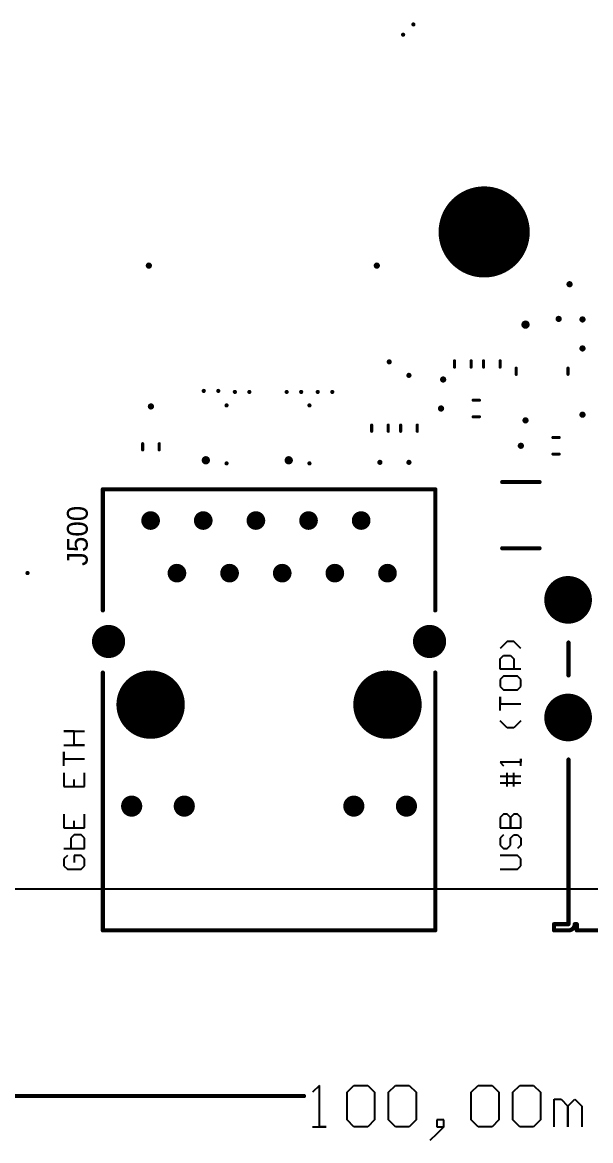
# Model space of a CAD drawing. Extents: x 0 to 113, y -12 to 101.
# Drawn here: x 28.1 to 55.5, y -12.2 to 41.8 of the extents above; entities that cross this region are included whole.
import ezdxf

# ---------------------------------------------------------------- set-up
doc = ezdxf.new("R2010")
doc.units = 0
doc.layers.get('0').update_dxf_attribs({"linetype": 'CONTINUOUS'})
for name, color, linetype in [('MECHANICAL1', 6, 'CONTINUOUS'), ('MECHANICAL10', 56, 'CONTINUOUS'), ('PADHOLELAYER', 156, 'CONTINUOUS'), ('TOPOVERLAY', 2, 'CONTINUOUS'), ('VIAHOLELAYER', 16, 'CONTINUOUS')]:
    doc.layers.add(name, color=color, linetype=linetype)

# ---------------------------------------------------------------- blocks, each defined once
blk = doc.blocks.new('OSC_3225_4P_R_61')
at = {"layer": 'TOPOVERLAY', "const_width": 0.15}
for points in [[(0.15, 1.25), (-0.15, 1.25)], [(0.15, -1.25), (-0.15, -1.25)]]:
    blk.add_lwpolyline(points, dxfattribs=at)
at = {"layer": 'TOPOVERLAY'}
for points, const_width in [([(-0.188, 1.25, 1), (-0.112, 1.25, 1)], 0.075), ([(0.112, 1.25, 1), (0.188, 1.25, 1)], 0.075), ([(-2.15, -0.8, 1), (-2.35, -0.8, 1)], 0.2), ([(-2.4, -0.8, 1), (-2.3, -0.8, 1)], 0.1), ([(-2.2, -0.8, 1), (-2.1, -0.8, 1)], 0.1), ([(-0.188, -1.25, 1), (-0.112, -1.25, 1)], 0.075), ([(0.112, -1.25, 1), (0.188, -1.25, 1)], 0.075)]:
    blk.add_lwpolyline(points, format="xyb", close=True, dxfattribs=dict(at, const_width=const_width))
blk = doc.blocks.new('ICC_SLP2510P8_250X100X60_P')
at = {"layer": 'TOPOVERLAY'}
for points, const_width in [([(-0.9, -1.25, 1), (-1.1, -1.25, 1)], 0.2), ([(-1.15, -1.25, 1), (-1.05, -1.25, 1)], 0.1), ([(-0.95, -1.25, 1), (-0.85, -1.25, 1)], 0.1)]:
    blk.add_lwpolyline(points, format="xyb", close=True, dxfattribs=dict(at, const_width=const_width))
blk = doc.blocks.new('ICC_SLP2510P8_250X100X60_0')
at = {"layer": 'TOPOVERLAY'}
for points, const_width in [([(-0.9, -1.25, 1), (-1.1, -1.25, 1)], 0.2), ([(-1.15, -1.25, 1), (-1.05, -1.25, 1)], 0.1), ([(-0.95, -1.25, 1), (-0.85, -1.25, 1)], 0.1)]:
    blk.add_lwpolyline(points, format="xyb", close=True, dxfattribs=dict(at, const_width=const_width))
blk = doc.blocks.new('CAP_1812_R_156')
at = {"layer": 'TOPOVERLAY', "const_width": 0.2}
for points in [[(0.9, 1.6), (-0.9, 1.6)], [(0.9, -1.6), (-0.9, -1.6)]]:
    blk.add_lwpolyline(points, dxfattribs=at)
at = {"layer": 'TOPOVERLAY', "const_width": 0.1}
for points in [[(-0.95, 1.6, 1), (-0.85, 1.6, 1)], [(0.85, 1.6, 1), (0.95, 1.6, 1)], [(-0.95, -1.6, 1), (-0.85, -1.6, 1)], [(0.85, -1.6, 1), (0.95, -1.6, 1)]]:
    blk.add_lwpolyline(points, format="xyb", close=True, dxfattribs=at)
blk = doc.blocks.new('CAP_0603_R_157')
at = {"layer": 'TOPOVERLAY', "const_width": 0.15}
for points in [[(-0.15, 0.4), (0.15, 0.4)], [(-0.15, -0.4), (0.15, -0.4)]]:
    blk.add_lwpolyline(points, dxfattribs=at)
at = {"layer": 'TOPOVERLAY', "const_width": 0.075}
for points in [[(-0.188, 0.4, 1), (-0.112, 0.4, 1)], [(0.112, 0.4, 1), (0.188, 0.4, 1)], [(-0.188, -0.4, 1), (-0.112, -0.4, 1)], [(0.112, -0.4, 1), (0.188, -0.4, 1)]]:
    blk.add_lwpolyline(points, format="xyb", close=True, dxfattribs=at)
blk = doc.blocks.new('CAP_0603_R_158')
at = {"layer": 'TOPOVERLAY', "const_width": 0.15}
for points in [[(-0.15, 0.4), (0.15, 0.4)], [(-0.15, -0.4), (0.15, -0.4)]]:
    blk.add_lwpolyline(points, dxfattribs=at)
at = {"layer": 'TOPOVERLAY', "const_width": 0.075}
for points in [[(-0.188, 0.4, 1), (-0.112, 0.4, 1)], [(0.112, 0.4, 1), (0.188, 0.4, 1)], [(-0.188, -0.4, 1), (-0.112, -0.4, 1)], [(0.112, -0.4, 1), (0.188, -0.4, 1)]]:
    blk.add_lwpolyline(points, format="xyb", close=True, dxfattribs=at)
blk = doc.blocks.new('RES_0603_R_187')
at = {"layer": 'TOPOVERLAY', "const_width": 0.15}
for points in [[(0.15, 0.4), (-0.15, 0.4)], [(0.15, -0.4), (-0.15, -0.4)]]:
    blk.add_lwpolyline(points, dxfattribs=at)
at = {"layer": 'TOPOVERLAY', "const_width": 0.075}
for points in [[(-0.188, 0.4, 1), (-0.112, 0.4, 1)], [(0.112, 0.4, 1), (0.188, 0.4, 1)], [(-0.188, -0.4, 1), (-0.112, -0.4, 1)], [(0.112, -0.4, 1), (0.188, -0.4, 1)]]:
    blk.add_lwpolyline(points, format="xyb", close=True, dxfattribs=at)
blk = doc.blocks.new('RES_0603_R_188')
at = {"layer": 'TOPOVERLAY', "const_width": 0.15}
for points in [[(0.15, 0.4), (-0.15, 0.4)], [(0.15, -0.4), (-0.15, -0.4)]]:
    blk.add_lwpolyline(points, dxfattribs=at)
at = {"layer": 'TOPOVERLAY', "const_width": 0.075}
for points in [[(-0.188, 0.4, 1), (-0.112, 0.4, 1)], [(0.112, 0.4, 1), (0.188, 0.4, 1)], [(-0.188, -0.4, 1), (-0.112, -0.4, 1)], [(0.112, -0.4, 1), (0.188, -0.4, 1)]]:
    blk.add_lwpolyline(points, format="xyb", close=True, dxfattribs=at)
blk = doc.blocks.new('RES_0603_R_193')
at = {"layer": 'TOPOVERLAY', "const_width": 0.15}
for points in [[(-0.15, 0.4), (0.15, 0.4)], [(-0.15, -0.4), (0.15, -0.4)]]:
    blk.add_lwpolyline(points, dxfattribs=at)
at = {"layer": 'TOPOVERLAY', "const_width": 0.075}
for points in [[(-0.188, 0.4, 1), (-0.112, 0.4, 1)], [(0.112, 0.4, 1), (0.188, 0.4, 1)], [(-0.188, -0.4, 1), (-0.112, -0.4, 1)], [(0.112, -0.4, 1), (0.188, -0.4, 1)]]:
    blk.add_lwpolyline(points, format="xyb", close=True, dxfattribs=at)
blk = doc.blocks.new('RES_0603_R_194')
at = {"layer": 'TOPOVERLAY', "const_width": 0.15}
for points in [[(-0.15, 0.4), (0.15, 0.4)], [(-0.15, -0.4), (0.15, -0.4)]]:
    blk.add_lwpolyline(points, dxfattribs=at)
at = {"layer": 'TOPOVERLAY', "const_width": 0.075}
for points in [[(-0.188, 0.4, 1), (-0.112, 0.4, 1)], [(0.112, 0.4, 1), (0.188, 0.4, 1)], [(-0.188, -0.4, 1), (-0.112, -0.4, 1)], [(0.112, -0.4, 1), (0.188, -0.4, 1)]]:
    blk.add_lwpolyline(points, format="xyb", close=True, dxfattribs=at)
blk = doc.blocks.new('CAP_0603_R_231')
at = {"layer": 'TOPOVERLAY', "const_width": 0.15}
for points in [[(0.15, 0.4), (-0.15, 0.4)], [(0.15, -0.4), (-0.15, -0.4)]]:
    blk.add_lwpolyline(points, dxfattribs=at)
at = {"layer": 'TOPOVERLAY', "const_width": 0.075}
for points in [[(-0.188, 0.4, 1), (-0.112, 0.4, 1)], [(0.112, 0.4, 1), (0.188, 0.4, 1)], [(-0.188, -0.4, 1), (-0.112, -0.4, 1)], [(0.112, -0.4, 1), (0.188, -0.4, 1)]]:
    blk.add_lwpolyline(points, format="xyb", close=True, dxfattribs=at)
blk = doc.blocks.new('PCB_WRT_9774025360_254')
at = {"layer": 'PADHOLELAYER', "const_width": 2.2}
blk.add_lwpolyline([(-1.1, 0, 1), (1.1, 0, 1)], format="xyb", close=True, dxfattribs=at)
blk = doc.blocks.new('CON_WRT_7499110122_B_268')
at = {"layer": 'PADHOLELAYER'}
for points, const_width in [([(-5.94, 9.14, 1), (-5.49, 9.14, 1)], 0.45), ([(-3.4, 9.14, 1), (-2.95, 9.14, 1)], 0.45), ([(-0.86, 9.14, 1), (-0.41, 9.14, 1)], 0.45), ([(1.68, 9.14, 1), (2.13, 9.14, 1)], 0.45), ([(4.22, 9.14, 1), (4.67, 9.14, 1)], 0.45), ([(-4.67, 6.6, 1), (-4.22, 6.6, 1)], 0.45), ([(-2.13, 6.6, 1), (-1.68, 6.6, 1)], 0.45), ([(0.41, 6.6, 1), (0.86, 6.6, 1)], 0.45), ([(2.95, 6.6, 1), (3.4, 6.6, 1)], 0.45), ([(5.49, 6.6, 1), (5.94, 6.6, 1)], 0.45), ([(-8.145, 3.3, 1), (-7.345, 3.3, 1)], 0.8), ([(7.345, 3.3, 1), (8.145, 3.3, 1)], 0.8), ([(-6.54, 0.25, 1), (-4.89, 0.25, 1)], 1.65), ([(4.89, 0.25, 1), (6.54, 0.25, 1)], 1.65), ([(-6.885, -4.65, 1), (-6.375, -4.65, 1)], 0.51), ([(-4.345, -4.65, 1), (-3.835, -4.65, 1)], 0.51), ([(3.835, -4.65, 1), (4.345, -4.65, 1)], 0.51), ([(6.375, -4.65, 1), (6.885, -4.65, 1)], 0.51)]:
    blk.add_lwpolyline(points, format="xyb", close=True, dxfattribs=dict(at, const_width=const_width))
at = {"layer": 'TOPOVERLAY', "const_width": 0.2}
for points in [[(-8.02, 4.8), (-8.02, 10.65)], [(-8.02, 10.65), (8.02, 10.65)], [(8.02, 4.8), (8.02, 10.65)], [(-8.02, 1.8), (-8.02, -10.65)], [(8.02, -10.65), (8.02, 1.8)], [(-8.02, -10.65), (8.02, -10.65)]]:
    blk.add_lwpolyline(points, dxfattribs=at)
at = {"layer": 'TOPOVERLAY', "const_width": 0.1}
for points in [[(-8.07, 10.65, 1), (-7.97, 10.65, 1)], [(-8.07, 10.65, 1), (-7.97, 10.65, 1)], [(7.97, 10.65, 1), (8.07, 10.65, 1)], [(7.97, 10.65, 1), (8.07, 10.65, 1)], [(-8.07, 4.8, 1), (-7.97, 4.8, 1)], [(7.97, 4.8, 1), (8.07, 4.8, 1)], [(-8.07, 1.8, 1), (-7.97, 1.8, 1)], [(7.97, 1.8, 1), (8.07, 1.8, 1)], [(-8.07, -10.65, 1), (-7.97, -10.65, 1)], [(-8.07, -10.65, 1), (-7.97, -10.65, 1)], [(7.97, -10.65, 1), (8.07, -10.65, 1)], [(7.97, -10.65, 1), (8.07, -10.65, 1)]]:
    blk.add_lwpolyline(points, format="xyb", close=True, dxfattribs=at)
blk = doc.blocks.new('CON_USB_TYPE_A_2X_269')
at = {"layer": 'PADHOLELAYER'}
for points, const_width in [([(-7.145, 7.46, 1), (-5.995, 7.46, 1)], 1.15), ([(5.995, 7.46, 1), (7.145, 7.46, 1)], 1.15), ([(-3.725, 7.11, 1), (-3.275, 7.11, 1)], 0.45), ([(-1.225, 7.11, 1), (-0.775, 7.11, 1)], 0.45), ([(0.775, 7.11, 1), (1.225, 7.11, 1)], 0.45), ([(3.275, 7.11, 1), (3.725, 7.11, 1)], 0.45), ([(-3.725, 4.49, 1), (-3.275, 4.49, 1)], 0.45), ([(-1.225, 4.49, 1), (-0.775, 4.49, 1)], 0.45), ([(0.775, 4.49, 1), (1.225, 4.49, 1)], 0.45), ([(3.275, 4.49, 1), (3.725, 4.49, 1)], 0.45), ([(-7.145, 1.78, 1), (-5.995, 1.78, 1)], 1.15), ([(5.995, 1.78, 1), (7.145, 1.78, 1)], 1.15)]:
    blk.add_lwpolyline(points, format="xyb", close=True, dxfattribs=dict(at, const_width=const_width))
at = {"layer": 'TOPOVERLAY', "const_width": 0.2}
for points in [[(-4.85, 8.5), (4.85, 8.5)], [(-6.55, 3.81), (-6.55, 5.4)], [(6.55, 3.81), (6.55, 5.4)], [(-6.55, -8.2), (-6.55, -0.25)], [(6.55, -8.2), (6.55, -0.25)], [(-7.25, -8.5), (-7.25, -8.2)], [(-7.25, -8.2), (-6.55, -8.2)], [(-7.25, -8.5), (-6.56, -8.5)], [(-6.25, -8.2), (-6.15, -8.2)], [(-6.15, -8.2), (-6.15, -8.5)], [(-6.15, -8.5), (6.15, -8.5)], [(6.15, -8.5), (6.15, -8.2)], [(6.15, -8.2), (6.25, -8.2)], [(6.55, -8.2), (7.25, -8.2)], [(6.56, -8.5), (7.25, -8.5)], [(7.25, -8.5), (7.25, -8.2)]]:
    blk.add_lwpolyline(points, dxfattribs=at)
at = {"layer": 'TOPOVERLAY', "const_width": 0.1}
for points in [[(-4.9, 8.5, 1), (-4.8, 8.5, 1)], [(4.8, 8.5, 1), (4.9, 8.5, 1)], [(-6.6, 5.4, 1), (-6.5, 5.4, 1)], [(6.5, 5.4, 1), (6.6, 5.4, 1)], [(-6.6, 3.81, 1), (-6.5, 3.81, 1)], [(6.5, 3.81, 1), (6.6, 3.81, 1)], [(-6.6, -0.25, 1), (-6.5, -0.25, 1)], [(6.5, -0.25, 1), (6.6, -0.25, 1)], [(-7.3, -8.2, 1), (-7.2, -8.2, 1)], [(-7.3, -8.2, 1), (-7.2, -8.2, 1)], [(-7.3, -8.5, 1), (-7.2, -8.5, 1)], [(-7.3, -8.5, 1), (-7.2, -8.5, 1)], [(-6.61, -8.5, 1), (-6.51, -8.5, 1)], [(-6.61, -8.5, 1), (-6.51, -8.5, 1)], [(-6.6, -8.2, 1), (-6.5, -8.2, 1)], [(-6.6, -8.2, 1), (-6.5, -8.2, 1)], [(-6.3, -8.2, 1), (-6.2, -8.2, 1)], [(-6.3, -8.2, 1), (-6.2, -8.2, 1)], [(-6.2, -8.2, 1), (-6.1, -8.2, 1)], [(-6.2, -8.2, 1), (-6.1, -8.2, 1)], [(-6.2, -8.5, 1), (-6.1, -8.5, 1)], [(-6.2, -8.5, 1), (-6.1, -8.5, 1)], [(6.1, -8.2, 1), (6.2, -8.2, 1)], [(6.1, -8.2, 1), (6.2, -8.2, 1)], [(6.1, -8.5, 1), (6.2, -8.5, 1)], [(6.1, -8.5, 1), (6.2, -8.5, 1)], [(6.2, -8.2, 1), (6.3, -8.2, 1)], [(6.2, -8.2, 1), (6.3, -8.2, 1)], [(6.5, -8.2, 1), (6.6, -8.2, 1)], [(6.5, -8.2, 1), (6.6, -8.2, 1)], [(6.51, -8.5, 1), (6.61, -8.5, 1)], [(6.51, -8.5, 1), (6.61, -8.5, 1)], [(7.2, -8.2, 1), (7.3, -8.2, 1)], [(7.2, -8.2, 1), (7.3, -8.2, 1)], [(7.2, -8.5, 1), (7.3, -8.5, 1)], [(7.2, -8.5, 1), (7.3, -8.5, 1)]]:
    blk.add_lwpolyline(points, format="xyb", close=True, dxfattribs=at)
at = {"layer": 'TOPOVERLAY', "const_width": 0.2}
for points in [[(-6.25, -8.2, -0.424007), (-6.56, -8.5)], [(6.56, -8.5, -0.424007), (6.25, -8.2)]]:
    blk.add_lwpolyline(points, format="xyb", dxfattribs=at)

msp = doc.modelspace()

# ---------------------------------------------------------------- linework, layer by layer
at = {"layer": 'MECHANICAL1', "const_width": 0.1}
msp.add_lwpolyline([(3, 0), (97, 0)], dxfattribs=at)
at = {"layer": 'MECHANICAL10'}
for p, q in [((42.429, -9.486), (42.096, -9.819)), ((42.429, -11.485), (42.429, -9.486)), ((43.762, -9.819), (44.095, -9.486)), ((44.095, -9.486), (44.762, -9.486)), ((44.762, -9.486), (45.095, -9.819)), ((45.762, -9.819), (46.095, -9.486)), ((46.095, -9.486), (46.761, -9.486)), ((46.761, -9.486), (47.094, -9.819)), ((49.76, -9.819), (50.093, -9.486)), ((50.093, -9.486), (50.76, -9.486)), ((50.76, -9.486), (51.093, -9.819)), ((51.76, -9.819), (52.093, -9.486)), ((52.093, -9.486), (52.759, -9.486)), ((52.759, -9.486), (53.092, -9.819)), ((43.762, -11.152), (43.762, -9.819)), ((45.095, -9.819), (45.095, -11.152)), ((45.762, -11.152), (45.762, -9.819)), ((47.094, -9.819), (47.094, -11.152)), ((49.76, -11.152), (49.76, -9.819)), ((51.093, -9.819), (51.093, -11.152)), ((51.76, -11.152), (51.76, -9.819)), ((53.092, -9.819), (53.092, -11.152)), ((53.759, -11.485), (53.759, -10.152)), ((53.759, -10.152), (54.092, -10.152)), ((54.092, -10.152), (54.425, -10.486)), ((54.425, -10.486), (54.759, -10.152)), ((54.759, -10.152), (55.092, -10.486)), ((54.425, -10.486), (54.425, -11.485)), ((54.425, -11.485), (54.425, -10.486)), ((55.092, -10.486), (55.092, -11.485)), ((44.095, -11.485), (43.762, -11.152)), ((45.095, -11.152), (44.762, -11.485)), ((46.095, -11.485), (45.762, -11.152)), ((47.094, -11.152), (46.761, -11.485)), ((48.427, -11.152), (48.094, -11.152)), ((48.094, -11.152), (48.094, -11.485)), ((48.427, -11.485), (48.427, -11.152)), ((50.093, -11.485), (49.76, -11.152)), ((51.093, -11.152), (50.76, -11.485)), ((52.093, -11.485), (51.76, -11.152)), ((53.092, -11.152), (52.759, -11.485)), ((42.096, -11.485), (42.762, -11.485)), ((42.762, -11.485), (42.429, -11.485)), ((44.762, -11.485), (44.095, -11.485)), ((46.761, -11.485), (46.095, -11.485)), ((48.094, -11.819), (47.761, -12.152)), ((48.094, -11.819), (48.427, -11.485)), ((48.094, -11.485), (48.427, -11.485)), ((48.427, -11.485), (48.094, -11.819)), ((50.76, -11.485), (50.093, -11.485)), ((52.759, -11.485), (52.093, -11.485))]:
    msp.add_line(p, q, dxfattribs=at)
at = {"layer": 'MECHANICAL10', "const_width": 0.2}
msp.add_lwpolyline([(0, -10), (41.69, -10)], dxfattribs=at)
at = {"layer": 'MECHANICAL10', "const_width": 0.1}
msp.add_lwpolyline([(41.64, -10, 1), (41.74, -10, 1)], format="xyb", close=True, dxfattribs=at)
at = {"layer": 'TOPOVERLAY'}
for p, q in [((51.483, 11.946), (51.15, 11.613)), ((51.817, 11.946), (51.483, 11.946)), ((52.15, 11.613), (51.817, 11.946)), ((51.15, 11.113), (51.317, 11.28)), ((51.15, 10.614), (51.15, 11.113)), ((51.317, 11.28), (51.65, 11.28)), ((51.65, 11.28), (51.817, 11.113)), ((51.817, 11.113), (51.817, 10.614)), ((52.15, 10.614), (51.15, 10.614)), ((51.317, 10.28), (51.15, 10.114)), ((51.983, 10.28), (51.317, 10.28)), ((52.15, 10.114), (51.983, 10.28)), ((51.15, 10.114), (51.15, 9.78)), ((51.15, 9.78), (51.317, 9.614)), ((51.983, 9.614), (52.15, 9.78)), ((52.15, 9.78), (52.15, 10.114)), ((51.15, 8.614), (51.15, 9.281)), ((51.15, 9.281), (51.15, 8.947)), ((51.317, 9.614), (51.983, 9.614)), ((51.15, 8.947), (52.15, 8.947)), ((51.483, 7.781), (51.15, 8.114)), ((52.15, 8.114), (51.817, 7.781)), ((30.6, 7.615), (30.1, 7.615)), ((30.1, 7.615), (31.1, 7.615)), ((30.6, 6.948), (30.6, 7.615)), ((51.817, 7.781), (51.483, 7.781)), ((30.1, 6.948), (31.1, 6.948)), ((30.1, 5.948), (30.1, 6.615)), ((30.1, 6.615), (30.1, 6.282)), ((31.1, 6.948), (30.6, 6.948)), ((30.1, 6.282), (31.1, 6.282)), ((52.15, 6.115), (51.15, 6.115)), ((51.15, 6.115), (51.317, 5.948)), ((52.15, 5.948), (52.15, 6.282)), ((52.15, 6.282), (52.15, 6.115)), ((30.1, 5.615), (30.1, 4.949)), ((31.1, 4.949), (31.1, 5.615)), ((51.15, 5.449), (52.15, 5.449)), ((51.483, 5.449), (51.483, 5.615)), ((51.483, 4.949), (51.483, 5.449)), ((51.817, 4.949), (51.817, 5.615)), ((30.1, 4.949), (31.1, 4.949)), ((30.6, 4.949), (30.6, 5.282)), ((52.15, 5.115), (51.15, 5.115)), ((30.1, 3.616), (30.1, 2.949)), ((30.6, 2.949), (30.6, 3.283)), ((31.1, 2.949), (31.1, 3.616)), ((51.317, 3.616), (51.15, 3.449)), ((51.15, 3.449), (51.15, 2.949)), ((51.483, 3.616), (51.317, 3.616)), ((51.65, 3.449), (51.483, 3.616)), ((51.817, 3.616), (51.65, 3.449)), ((51.65, 3.449), (51.65, 2.949)), ((51.65, 2.949), (51.65, 3.449)), ((51.983, 3.616), (51.817, 3.616)), ((52.15, 3.449), (51.983, 3.616)), ((52.15, 2.949), (52.15, 3.449)), ((30.1, 2.949), (31.1, 2.949)), ((51.15, 2.949), (52.15, 2.949)), ((30.6, 2.616), (30.433, 2.45)), ((30.433, 2.45), (30.433, 1.95)), ((30.767, 2.616), (30.6, 2.616)), ((30.933, 2.616), (30.767, 2.616)), ((31.1, 2.45), (30.933, 2.616)), ((31.1, 1.95), (31.1, 2.45)), ((51.317, 2.616), (51.15, 2.45)), ((51.15, 2.45), (51.15, 2.116)), ((51.65, 2.45), (51.817, 2.616)), ((51.65, 2.116), (51.65, 2.45)), ((51.817, 2.616), (51.983, 2.616)), ((51.983, 2.616), (52.15, 2.45)), ((52.15, 2.45), (52.15, 2.116)), ((30.1, 1.95), (31.1, 1.95)), ((51.15, 2.116), (51.317, 1.95)), ((51.317, 1.95), (51.483, 1.95)), ((51.483, 1.95), (51.65, 2.116)), ((52.15, 2.116), (51.983, 1.95)), ((30.267, 1.616), (30.1, 1.45)), ((30.1, 1.45), (30.1, 1.117)), ((30.1, 1.117), (30.267, 0.95)), ((30.933, 1.616), (30.6, 1.616)), ((30.6, 1.616), (30.6, 1.283)), ((31.1, 1.45), (30.933, 1.616)), ((30.933, 0.95), (31.1, 1.117)), ((31.1, 1.117), (31.1, 1.45)), ((51.983, 1.616), (51.15, 1.616)), ((52.15, 1.45), (51.983, 1.616)), ((51.983, 0.95), (52.15, 1.117)), ((52.15, 1.117), (52.15, 1.45)), ((30.267, 0.95), (30.933, 0.95)), ((51.15, 0.95), (51.983, 0.95))]:
    msp.add_line(p, q, dxfattribs=at)
at = {"layer": 'VIAHOLELAYER'}
for points, const_width in [([(46.915, 41.745, 1), (47.015, 41.745, 1)], 0.1), ([(46.42, 41.25, 1), (46.52, 41.25, 1)], 0.1), ([(34.125, 30.1, 1), (34.275, 30.1, 1)], 0.15), ([(45.125, 30.1, 1), (45.275, 30.1, 1)], 0.15), ([(54.425, 29.2, 1), (54.575, 29.2, 1)], 0.15), ([(53.9, 27.525, 1), (54.05, 27.525, 1)], 0.15), ([(55.05, 27.5, 1), (55.2, 27.5, 1)], 0.15), ([(55.05, 26.1, 1), (55.2, 26.1, 1)], 0.15), ([(45.738, 25.45, 1), (45.862, 25.45, 1)], 0.125), ([(46.688, 24.8, 1), (46.812, 24.8, 1)], 0.125), ([(48.325, 24.6, 1), (48.475, 24.6, 1)], 0.15), ([(36.8, 24.05, 1), (36.9, 24.05, 1)], 0.1), ([(37.5, 24.05, 1), (37.6, 24.05, 1)], 0.1), ([(38.3, 24, 1), (38.4, 24, 1)], 0.1), ([(39, 24, 1), (39.1, 24, 1)], 0.1), ([(40.8, 24, 1), (40.9, 24, 1)], 0.1), ([(41.5, 24, 1), (41.6, 24, 1)], 0.1), ([(42.3, 24, 1), (42.4, 24, 1)], 0.1), ([(43, 24, 1), (43.1, 24, 1)], 0.1), ([(34.225, 23.3, 1), (34.375, 23.3, 1)], 0.15), ([(37.9, 23.35, 1), (38, 23.35, 1)], 0.1), ([(41.9, 23.35, 1), (42, 23.35, 1)], 0.1), ([(48.225, 23.2, 1), (48.375, 23.2, 1)], 0.15), ([(52.3, 22.625, 1), (52.45, 22.625, 1)], 0.15), ([(55.05, 22.9, 1), (55.2, 22.9, 1)], 0.15), ([(52.075, 21.4, 1), (52.225, 21.4, 1)], 0.15), ([(37.9, 20.55, 1), (38, 20.55, 1)], 0.1), ([(41.9, 20.55, 1), (42, 20.55, 1)], 0.1), ([(45.288, 20.6, 1), (45.412, 20.6, 1)], 0.125), ([(46.688, 20.6, 1), (46.812, 20.6, 1)], 0.125), ([(28.295, 15.255, 1), (28.395, 15.255, 1)], 0.1)]:
    msp.add_lwpolyline(points, format="xyb", close=True, dxfattribs=dict(at, const_width=const_width))

# ---------------------------------------------------------------- block references
for name, p, rotation in [('PCB_WRT_9774025360_254', (50.38, 31.726), 360), ('OSC_3225_4P_R_61', (53.175, 25), 270), ('CAP_0603_R_158', (49.35, 25.35), 90), ('RES_0603_R_194', (50.75, 25.35), 90), ('CAP_0603_R_157', (50, 23.2), 360), ('RES_0603_R_188', (45.35, 22.25), 270), ('RES_0603_R_187', (46.75, 22.25), 270), ('RES_0603_R_193', (53.85, 21.4), 360), ('CAP_0603_R_231', (34.3, 21.35), 270), ('ICC_SLP2510P8_250X100X60_0', (37.95, 21.95), 360), ('ICC_SLP2510P8_250X100X60_P', (41.95, 21.95), 360), ('CAP_1812_R_156', (52.15, 18.05), 180), ('CON_WRT_7499110122_B_268', (40, 8.65), 360), ('CON_USB_TYPE_A_2X_269', (61, 6.5), 360)]:
    msp.add_blockref(name, p, dxfattribs=dict(rotation=rotation))

# ---------------------------------------------------------------- texts
at = {"layer": 'TOPOVERLAY'}
msp.add_text('J500', height=1, rotation=90, dxfattribs=at).set_placement((31.25, 15.6))

doc.saveas('drawing.dxf')
